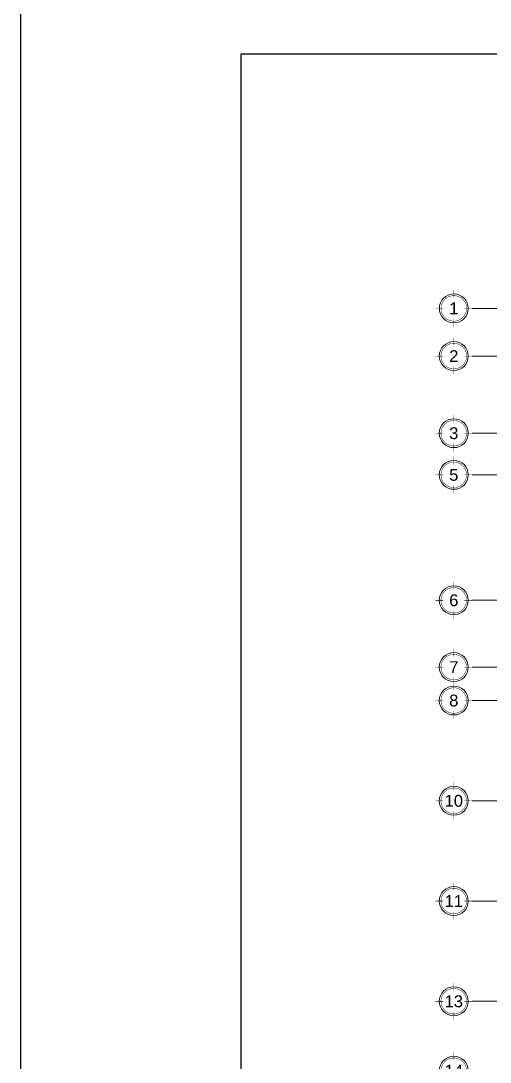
# Model space of a CAD drawing. Header units: metres. Extents: x 14 to 161, y 5 to 309.
# Drawn here: x 65.38 to 74.5, y 153.89 to 174.14 of the extents above; entities that cross this region are included whole.
import ezdxf
from ezdxf.enums import TextEntityAlignment as Align

# ---------------------------------------------------------------- set-up
doc = ezdxf.new("R2010")
doc.units = ezdxf.units.M
doc.linetypes.add('CENTRO2', pattern=[0.9, 0.6, -0.1, 0.1, -0.1])
doc.layers.add('E-Burbuja eje', color=5, linetype='Continuous', lineweight=15)
doc.layers.add('E-Ejes', color=1, linetype='CENTRO2', lineweight=9)
doc.layers.add('E-Pie', color=1, linetype='Continuous')
doc.styles.add('ARIAL', font='arial.ttf')

# ---------------------------------------------------------------- blocks, each defined once
blk = doc.blocks.new('k-burb-colmn')
at = {"const_width": 0.00024}
blk.add_lwpolyline([(-0.00663, 0, 1), (0.00663, 0, 1)], format="xyb", close=True, dxfattribs=at)
blk.add_lwpolyline([(-0.00663, 0, 1), (0.00663, 0, 1)], format="xyb", close=True, dxfattribs=at)
for points in [[(0, 0.0055), (0, 0.0095)], [(0, 0.0055), (0, 0.0095)], [(-0.0055, 0), (-0.0095, 0)], [(-0.0055, 0), (-0.0095, 0)], [(0.0055, 0), (0.0095, 0)], [(0.0055, 0), (0.0095, 0)], [(0, -0.0055), (0, -0.0095)], [(0, -0.0055), (0, -0.0095)]]:
    blk.add_lwpolyline(points, dxfattribs=at)
at = {"linetype": 'Continuous'}
blk.add_circle((0, 0), 0.0075, dxfattribs=at)
blk.add_circle((0, 0), 0.0075, dxfattribs=at)
at = {"color": 2, "style": 'ARIAL'}
blk.add_attdef('NUM', text='', height=0.023, dxfattribs=at).set_placement((0.00124, 0.00008), align=Align.MIDDLE_CENTER)

msp = doc.modelspace()

# ---------------------------------------------------------------- linework, layer by layer
at = {"layer": 'E-Ejes', "ltscale": 20}
for points in [[(74.14796, 168.54744), (101.82353, 168.46026)], [(74.14762, 167.62031), (101.82348, 167.62031)], [(74.14762, 166.12031), (101.82348, 166.12031)], [(74.14762, 165.31031), (101.82348, 165.31031)], [(74.14762, 162.87031), (101.82348, 162.87031)], [(74.14762, 161.57031), (101.82348, 161.57031)], [(74.14762, 160.92031), (101.82348, 160.92031)], [(74.14762, 158.97031), (101.82348, 158.97031)], [(74.14762, 157.02031), (101.82348, 157.02031)], [(74.14762, 155.07031), (101.82348, 155.07031)]]:
    msp.add_lwpolyline(points, dxfattribs=at)
at = {"layer": 'E-Pie', "color": 1}
msp.add_lwpolyline([(65.38178, 177.60366), (161.00678, 177.60366), (161.00678, 111.97866), (65.38178, 111.97866)], close=True, dxfattribs=at)
at = {"layer": 'E-Pie', "color": 5}
msp.add_lwpolyline([(69.65758, 173.49116), (69.65758, 116.09116), (156.91409, 116.09116), (156.91409, 173.49116)], close=True, dxfattribs=at)

# ---------------------------------------------------------------- block references
at = {"layer": 'E-Burbuja eje', "linetype": 'ByBlock'}
ref = msp.add_blockref('k-burb-colmn', (73.79171, 168.54744), dxfattribs=dict(at, xscale=37.49999999999999, yscale=37.49999999999999, zscale=37.49999999999999))
ref.add_attrib('NUM', '1', dxfattribs={"layer": '0', "color": 2, "height": 0.23, "style": 'ARIAL'}).set_placement((73.79171, 168.54744), align=Align.MIDDLE_CENTER)
ref = msp.add_blockref('k-burb-colmn', (73.79137, 167.62031), dxfattribs=dict(at, xscale=37.49999999999999, yscale=37.49999999999999, zscale=37.49999999999999))
ref.add_attrib('NUM', '2', dxfattribs={"layer": '0', "color": 2, "height": 0.23, "style": 'ARIAL'}).set_placement((73.79137, 167.62031), align=Align.MIDDLE_CENTER)
ref = msp.add_blockref('k-burb-colmn', (73.79137, 166.12031), dxfattribs=dict(at, xscale=37.49999999999999, yscale=37.49999999999999, zscale=37.49999999999999))
ref.add_attrib('NUM', '3', dxfattribs={"layer": '0', "color": 2, "height": 0.23, "style": 'ARIAL'}).set_placement((73.79137, 166.12031), align=Align.MIDDLE_CENTER)
ref = msp.add_blockref('k-burb-colmn', (73.79137, 165.31031), dxfattribs=dict(at, xscale=37.49999999999999, yscale=37.49999999999999, zscale=37.49999999999999))
ref.add_attrib('NUM', '5', dxfattribs={"layer": '0', "color": 2, "height": 0.23, "style": 'ARIAL'}).set_placement((73.79137, 165.31031), align=Align.MIDDLE_CENTER)
ref = msp.add_blockref('k-burb-colmn', (73.79137, 162.87031), dxfattribs=dict(at, xscale=37.49999999999999, yscale=37.49999999999999, zscale=37.49999999999999))
ref.add_attrib('NUM', '6', dxfattribs={"layer": '0', "color": 2, "height": 0.23, "style": 'ARIAL'}).set_placement((73.79137, 162.87031), align=Align.MIDDLE_CENTER)
ref = msp.add_blockref('k-burb-colmn', (73.79137, 161.57031), dxfattribs=dict(at, xscale=37.49999999999999, yscale=37.49999999999999, zscale=37.49999999999999))
ref.add_attrib('NUM', '7', dxfattribs={"layer": '0', "color": 2, "height": 0.23, "style": 'ARIAL'}).set_placement((73.79137, 161.57031), align=Align.MIDDLE_CENTER)
ref = msp.add_blockref('k-burb-colmn', (73.79137, 160.92031), dxfattribs=dict(at, xscale=37.49999999999999, yscale=37.49999999999999, zscale=37.49999999999999))
ref.add_attrib('NUM', '8', dxfattribs={"layer": '0', "color": 2, "height": 0.23, "style": 'ARIAL'}).set_placement((73.79137, 160.92031), align=Align.MIDDLE_CENTER)
ref = msp.add_blockref('k-burb-colmn', (73.79137, 158.97031), dxfattribs=dict(at, xscale=37.49999999999999, yscale=37.49999999999999, zscale=37.49999999999999))
ref.add_attrib('NUM', '10', dxfattribs={"layer": '0', "color": 2, "height": 0.23, "style": 'ARIAL'}).set_placement((73.79137, 158.97031), align=Align.MIDDLE_CENTER)
ref = msp.add_blockref('k-burb-colmn', (73.79137, 157.02031), dxfattribs=dict(at, xscale=37.49999999999999, yscale=37.49999999999999, zscale=37.49999999999999))
ref.add_attrib('NUM', '11', dxfattribs={"layer": '0', "color": 2, "height": 0.23, "style": 'ARIAL'}).set_placement((73.79137, 157.02031), align=Align.MIDDLE_CENTER)
ref = msp.add_blockref('k-burb-colmn', (73.79137, 155.07031), dxfattribs=dict(at, xscale=37.49999999999999, yscale=37.49999999999999, zscale=37.49999999999999))
ref.add_attrib('NUM', '13', dxfattribs={"layer": '0', "color": 2, "height": 0.23, "style": 'ARIAL'}).set_placement((73.79137, 155.07031), align=Align.MIDDLE_CENTER)
ref = msp.add_blockref('k-burb-colmn', (73.79137, 153.72031), dxfattribs=dict(at, xscale=37.49999999999999, yscale=37.49999999999999, zscale=37.49999999999999))
ref.add_attrib('NUM', '14', dxfattribs={"layer": '0', "color": 2, "height": 0.23, "style": 'ARIAL'}).set_placement((73.79137, 153.72031), align=Align.MIDDLE_CENTER)

doc.saveas('drawing.dxf')
